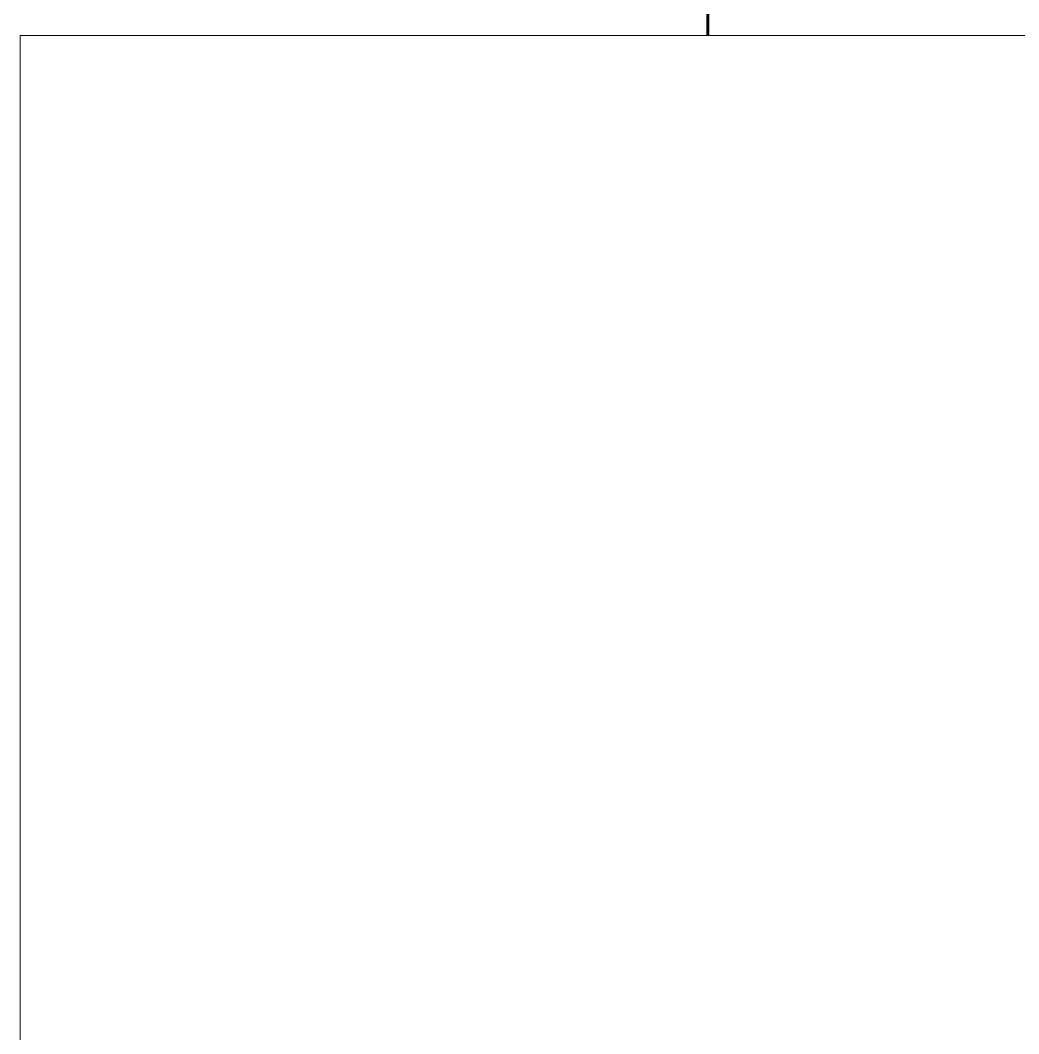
# Model space of a CAD drawing. Header units: inches. Extents: x -4169 to -1846, y 9706 to 12377.
# Drawn here: x -3519.92 to -3499.59, y 10621.86 to 10642.5 of the extents above; entities that cross this region are included whole.
import ezdxf

# ---------------------------------------------------------------- set-up
doc = ezdxf.new("R2010")
doc.units = ezdxf.units.IN
doc.header["$MEASUREMENT"] = 0
for name, color, linetype, lineweight in [('0-1', 7, 'Continuous', 5), ('0-2', 10, 'Continuous', 18), ('I-WALL-3', 2, 'Continuous', 60), ('Q-SPCQ-2', 7, 'Continuous', 9)]:
    doc.layers.add(name, color=color, linetype=linetype, lineweight=lineweight)

# ---------------------------------------------------------------- blocks, each defined once
blk = doc.blocks.new('Refrigerator_-_Side-by-Side_6047 - 36_ X 30_-1372843-ENLARGED RCP - 1ST FLOOR PLAN')
at = {"layer": 'Q-SPCQ-2'}
for p, q in [((-17.875, 15.578), (17.875, 15.578)), ((17.875, 15.578), (17.875, -14.422))]:
    blk.add_line(p, q, dxfattribs=at)
blk = doc.blocks.new('CTR - 1st Phase - Unit Layouts_rvt-1-ENLARGED RCP - 1ST FLOOR PLAN')
at = {"layer": '0-2', "rotation": 89.999999999975}
blk.add_blockref('Refrigerator_-_Side-by-Side_6047 - 36_ X 30_-1372843-ENLARGED RCP - 1ST FLOOR PLAN', (-3504.346, 10624.314), dxfattribs=at)

msp = doc.modelspace()

# ---------------------------------------------------------------- linework, layer by layer
at = {"layer": 'I-WALL-3'}
msp.add_line((-3505.924, 10642.189), (-3505.924, 10666.889), dxfattribs=at)

# ---------------------------------------------------------------- block references
at = {"layer": '0-1'}
msp.add_blockref('CTR - 1st Phase - Unit Layouts_rvt-1-ENLARGED RCP - 1ST FLOOR PLAN', (0, 0), dxfattribs=at)

doc.saveas('drawing.dxf')
